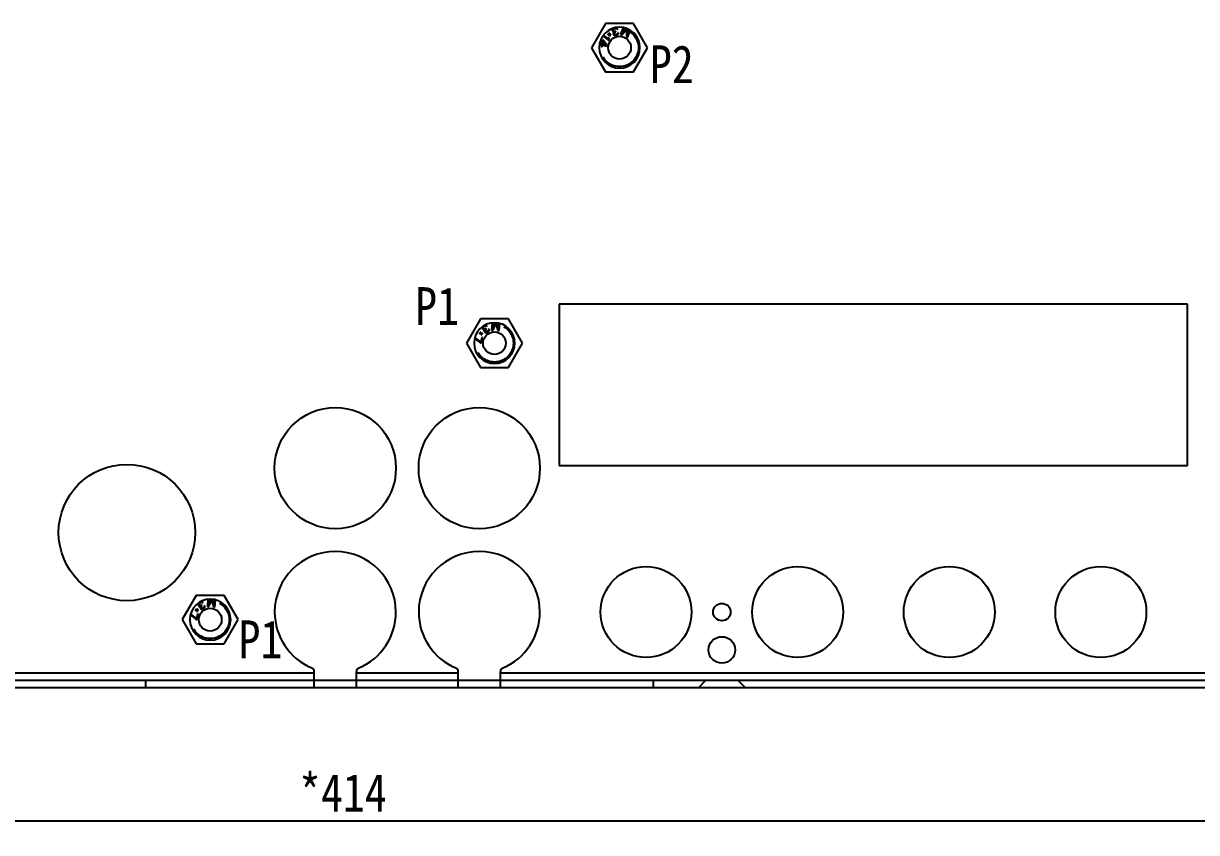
# Model space of a CAD drawing. Header units: millimetres. Extents: x 1262 to 3787, y 0 to 841.
# Drawn here: x 2913.1 to 3067.8, y 304.6 to 411.4 of the extents above; entities that cross this region are included whole.
import ezdxf

# ---------------------------------------------------------------- set-up
doc = ezdxf.new("R2010")
doc.units = ezdxf.units.MM
doc.header["$LTSCALE"] = 65.395
doc.header["$PDMODE"] = 3
doc.header["$PDSIZE"] = 8
doc.linetypes.add('HIDDEN', pattern=[0.2, 0.1, -0.1])
doc.layers.get('0').update_dxf_attribs({"linetype": 'CONTINUOUS'})
doc.layers.get('Defpoints').update_dxf_attribs({"linetype": 'CONTINUOUS'})
doc.layers.add('02___PRT_ALL_AXES', color=7, linetype='CONTINUOUS')
doc.layers.add('DEFAULT_2', color=8, linetype='HIDDEN')
doc.styles.get("Standard").update_dxf_attribs({"font": 'txt', "width": 0.85})
doc.dimstyles.new('DIMSTYLE_1', dxfattribs={"dimtxt": 5, "dimasz": 3.5, "dimexe": 1.5, "dimexo": 1, "dimgap": 1.25, "dimtad": 1, "dimdsep": 46, "dimtxsty": 'Standard', "dimblk": '_FILLED', "dimblk1": '_FILLED', "dimblk2": '_FILLED', "dimcen": 0.09, "dimadec": 0, "dimazin": 0, "dimtp": 0.01, "dimtm": 0.01, "dimtfac": 1, "dimtofl": 0, "dimtmove": 0, "dimatfit": 3, "dimldrblk": '_FILLED', "dimfxl": 1, "dimtolj": 1, "dimarcsym": 0})

# ---------------------------------------------------------------- blocks, each defined once
blk = doc.blocks.new('_FILLED')
at = {"color": 0, "linetype": 'ByBlock'}
blk.add_solid([(0, 0), (-1, 0.214), (-1, -0.214)], dxfattribs=at)
blk = doc.blocks.new('*D4')
at = {"color": 0, "linetype": 'Continuous', "lineweight": -2, "transparency": 16777216}
for p, q in [((2748.21, 324.7), (2748.21, 304.6)), ((3162.21, 324.7), (3162.21, 304.6)), ((3158.71, 306.1), (2751.71, 306.1))]:
    blk.add_line(p, q, dxfattribs=at)
at = {"layer": 'Defpoints', "color": 0, "linetype": 'Continuous', "transparency": 16777216}
for p in [(2748.21, 325.7), (3162.21, 325.7), (2748.21, 306.1)]:
    blk.add_point(p, dxfattribs=at)
at = {"color": 0, "linetype": 'Continuous', "lineweight": -2, "transparency": 16777216, "xscale": 3.5, "yscale": 3.5, "zscale": 3.5, "rotation": 180}
blk.add_blockref('_FILLED', (2748.21, 306.1), dxfattribs=at)
at = {"color": 0, "linetype": 'Continuous', "lineweight": -2, "transparency": 16777216, "xscale": 3.5, "yscale": 3.5, "zscale": 3.5}
blk.add_blockref('_FILLED', (3162.21, 306.1), dxfattribs=at)
at = {"color": 0, "linetype": 'Continuous', "transparency": 16777216, "insert": (2955.21, 312.35), "char_height": 5, "width": 17, "attachment_point": 2}
blk.add_mtext('\\A1;*414', dxfattribs=at)

msp = doc.modelspace()

# ---------------------------------------------------------------- linework, layer by layer
at = {"color": 7, "linetype": 'Continuous'}
for p, q in [((2990.747, 410.57), (2990.743, 410.503)), ((2990.743, 410.503), (2990.764, 410.42)), ((2990.772, 410.642), (2990.747, 410.57)), ((2990.764, 410.42), (2990.805, 410.343)), ((2990.822, 410.698), (2990.772, 410.642)), ((2990.805, 410.343), (2990.861, 410.291)), ((2990.893, 410.76), (2990.822, 410.698)), ((2990.844, 410.528), (2990.854, 410.575)), ((2990.865, 410.446), (2990.844, 410.528)), ((2990.854, 410.575), (2990.884, 410.626)), ((2990.861, 410.291), (2990.972, 410.275)), ((2990.926, 410.373), (2990.865, 410.446)), ((2990.907, 410.193), (2990.882, 410.121)), ((2990.884, 410.626), (2990.919, 410.657)), ((2990.963, 410.798), (2990.893, 410.76)), ((2990.972, 410.275), (2990.907, 410.193)), ((2990.919, 410.657), (2991.015, 410.703)), ((2990.997, 410.347), (2990.926, 410.373)), ((2990.984, 410.059), (2991.003, 410.152)), ((2991.123, 410.357), (2990.997, 410.347)), ((2991.003, 410.152), (2991.033, 410.203)), ((2991.015, 410.703), (2991.136, 410.734)), ((2991.033, 410.203), (2991.144, 410.275)), ((2991.204, 410.378), (2991.123, 410.357)), ((2991.216, 410.842), (2991.136, 410.842)), ((2991.136, 410.734), (2991.242, 410.738)), ((2991.144, 410.275), (2991.225, 410.295)), ((2991.225, 410.295), (2991.204, 410.378)), ((2991.307, 410.821), (2991.216, 410.842)), ((2991.242, 410.738), (2991.288, 410.728)), ((2991.288, 410.728), (2991.338, 410.697)), ((2991.378, 410.795), (2991.307, 410.821)), ((2991.338, 410.697), (2991.369, 410.661)), ((2991.369, 410.661), (2991.47, 410.686)), ((2991.434, 410.743), (2991.378, 410.795)), ((2991.47, 410.686), (2991.434, 410.743)), ((2991.479, 410.14), (2991.454, 410.068)), ((2991.58, 410.165), (2991.479, 410.14)), ((2991.581, 410.078), (2991.58, 410.165)), ((2992.191, 410.86), (2991.851, 409.97)), ((2992.026, 409.903), (2992.637, 410.626)), ((2992.315, 410.835), (2992.043, 410.124)), ((2992.596, 410.754), (2992.043, 410.124)), ((2992.637, 410.626), (2992.609, 409.68)), ((2992.744, 409.856), (2992.753, 410.694)), ((2993.016, 410.567), (2992.744, 409.856)), ((2992.784, 409.613), (2993.125, 410.503)), ((2989.048, 408.655), (2989.329, 408.584)), ((2989.359, 408.706), (2989.072, 408.778)), ((2989.481, 409.191), (2989.359, 408.706)), ((2989.605, 409.16), (2989.481, 409.191)), ((2989.483, 408.675), (2989.569, 409.018)), ((2989.875, 408.577), (2989.483, 408.675)), ((2989.505, 409.762), (2990.292, 409.15)), ((2989.569, 409.018), (2989.875, 408.577)), ((2990.234, 409.353), (2989.58, 409.863)), ((2990.041, 408.535), (2989.605, 409.16)), ((2990.186, 409.98), (2990.183, 409.951)), ((2990.183, 409.951), (2990.36, 409.928)), ((2990.334, 409.961), (2990.186, 409.98)), ((2990.328, 409.438), (2990.194, 409.543)), ((2990.194, 409.543), (2990.234, 409.353)), ((2990.275, 410.104), (2990.242, 410.078)), ((2990.242, 410.078), (2990.334, 409.961)), ((2990.367, 409.987), (2990.275, 410.104)), ((2990.292, 409.15), (2990.369, 409.248)), ((2990.369, 409.248), (2990.328, 409.438)), ((2990.36, 409.928), (2990.341, 409.75)), ((2990.341, 409.75), (2990.37, 409.746)), ((2990.383, 410.135), (2990.367, 409.987)), ((2990.37, 409.746), (2990.387, 409.894)), ((2990.413, 410.131), (2990.383, 410.135)), ((2990.387, 409.894), (2990.479, 409.777)), ((2990.393, 409.953), (2990.413, 410.131)), ((2990.57, 409.93), (2990.393, 409.953)), ((2990.419, 409.92), (2990.567, 409.9)), ((2990.511, 409.803), (2990.419, 409.92)), ((2990.479, 409.777), (2990.511, 409.803)), ((2990.567, 409.9), (2990.57, 409.93)), ((2990.882, 410.121), (2990.883, 410.033)), ((2990.883, 410.033), (2990.893, 409.992)), ((2990.893, 409.992), (2990.934, 409.915)), ((2990.934, 409.915), (2991.036, 409.853)), ((2990.994, 410.018), (2990.984, 410.059)), ((2991.05, 409.966), (2990.994, 410.018)), ((2991.036, 409.853), (2991.127, 409.832)), ((2991.121, 409.94), (2991.05, 409.966)), ((2991.227, 409.945), (2991.121, 409.94)), ((2991.127, 409.832), (2991.274, 409.847)), ((2991.308, 409.965), (2991.227, 409.945)), ((2991.274, 409.847), (2991.314, 409.857)), ((2991.404, 410.011), (2991.308, 409.965)), ((2991.314, 409.857), (2991.45, 409.913)), ((2991.454, 410.068), (2991.404, 410.011)), ((2991.45, 409.913), (2991.521, 409.975)), ((2991.521, 409.975), (2991.581, 410.078)), ((2991.851, 409.97), (2992.026, 409.903)), ((2992.609, 409.68), (2992.784, 409.613)), ((2989.329, 408.584), (2989.278, 408.382)), ((2989.278, 408.382), (2989.402, 408.351)), ((2989.402, 408.351), (2989.453, 408.553)), ((2989.453, 408.553), (2990.01, 408.414)), ((2990.01, 408.414), (2990.041, 408.535)), ((3066.66, 374.354), (2983.76, 374.354)), ((2983.76, 374.354), (2983.76, 353.054)), ((3066.66, 353.054), (3066.66, 374.354)), ((2973.743, 371.47), (2973.687, 371.413)), ((2973.82, 371.394), (2973.927, 371.458)), ((2973.972, 371.585), (2973.896, 371.562)), ((2973.927, 371.458), (2974.027, 371.494)), ((2974.066, 371.592), (2973.972, 371.585)), ((2974.027, 371.494), (2974.074, 371.497)), ((2974.141, 371.587), (2974.066, 371.592)), ((2974.074, 371.497), (2974.131, 371.482)), ((2974.131, 371.482), (2974.171, 371.456)), ((2974.21, 371.554), (2974.141, 371.587)), ((2974.171, 371.456), (2974.261, 371.51)), ((2974.261, 371.51), (2974.21, 371.554)), ((2974.9, 371.886), (2974.832, 370.935)), ((2975.319, 371.901), (2974.972, 371.138)), ((2975.027, 371.897), (2974.972, 371.138)), ((2975.019, 370.922), (2975.395, 371.791)), ((2975.395, 371.791), (2975.643, 370.877)), ((2975.72, 371.085), (2975.486, 371.889)), ((2975.775, 371.844), (2975.72, 371.085)), ((2975.83, 370.864), (2975.898, 371.814)), ((2973.393, 369.355), (2972.616, 369.954)), ((2973.384, 370.487), (2973.237, 370.462)), ((2973.237, 370.462), (2973.242, 370.433)), ((2973.242, 370.433), (2973.419, 370.462)), ((2973.286, 370.606), (2973.262, 370.572)), ((2973.262, 370.572), (2973.384, 370.487)), ((2973.408, 370.521), (2973.286, 370.606)), ((2973.41, 370.672), (2973.38, 370.667)), ((2973.38, 370.667), (2973.408, 370.521)), ((2973.529, 369.965), (2973.393, 369.355)), ((2973.442, 370.496), (2973.41, 370.672)), ((2973.419, 370.462), (2973.451, 370.287)), ((2973.619, 370.525), (2973.442, 370.496)), ((2973.451, 370.287), (2973.481, 370.291)), ((2973.453, 370.438), (2973.575, 370.352)), ((2973.481, 370.291), (2973.453, 370.438)), ((2973.469, 369.21), (2973.633, 369.941)), ((2973.477, 370.472), (2973.624, 370.496)), ((2973.599, 370.386), (2973.477, 370.472)), ((2973.633, 369.941), (2973.529, 369.965)), ((2973.575, 370.352), (2973.599, 370.386)), ((2973.606, 371.265), (2973.603, 371.189)), ((2973.603, 371.189), (2973.618, 371.124)), ((2973.637, 371.334), (2973.606, 371.265)), ((2973.618, 371.124), (2973.662, 371.051)), ((2973.624, 370.496), (2973.619, 370.525)), ((2973.687, 371.413), (2973.637, 371.334)), ((2973.662, 371.051), (2973.723, 370.989)), ((2973.703, 371.225), (2973.717, 371.282)), ((2973.707, 371.177), (2973.703, 371.225)), ((2973.751, 371.104), (2973.707, 371.177)), ((2973.717, 371.282), (2973.741, 371.322)), ((2973.723, 370.989), (2973.792, 370.955)), ((2973.741, 371.322), (2973.82, 371.394)), ((2973.83, 371.053), (2973.751, 371.104)), ((2973.792, 370.955), (2973.903, 370.972)), ((2973.906, 371.049), (2973.83, 371.053)), ((2973.865, 370.875), (2973.862, 370.799)), ((2973.862, 370.799), (2973.888, 370.715)), ((2973.903, 370.972), (2973.865, 370.875)), ((2973.888, 370.715), (2973.91, 370.679)), ((2974.024, 371.095), (2973.906, 371.049)), ((2973.91, 370.679), (2973.971, 370.616)), ((2973.969, 370.863), (2973.983, 370.921)), ((2973.977, 370.769), (2973.969, 370.863)), ((2973.971, 370.616), (2974.087, 370.586)), ((2973.999, 370.732), (2973.977, 370.769)), ((2973.983, 370.921), (2974.068, 371.022)), ((2974.068, 370.699), (2973.999, 370.732)), ((2974.095, 371.138), (2974.024, 371.095)), ((2974.068, 371.022), (2974.139, 371.065)), ((2974.143, 370.695), (2974.068, 370.699)), ((2974.087, 370.586), (2974.18, 370.593)), ((2974.139, 371.065), (2974.095, 371.138)), ((2974.243, 370.73), (2974.143, 370.695)), ((2974.18, 370.593), (2974.316, 370.65)), ((2974.315, 370.773), (2974.243, 370.73)), ((2974.393, 370.845), (2974.315, 370.773)), ((2974.316, 370.65), (2974.352, 370.671)), ((2974.352, 370.671), (2974.466, 370.765)), ((2974.425, 370.914), (2974.393, 370.845)), ((2974.428, 370.99), (2974.425, 370.914)), ((2974.517, 371.044), (2974.428, 370.99)), ((2974.466, 370.765), (2974.515, 370.844)), ((2974.515, 370.844), (2974.543, 370.96)), ((2974.543, 370.96), (2974.517, 371.044)), ((2974.832, 370.935), (2975.019, 370.922)), ((2975.643, 370.877), (2975.83, 370.864)), ((2972.585, 369.835), (2973.365, 369.233)), ((2973.365, 369.233), (2973.469, 369.21)), ((2983.76, 353.054), (3066.66, 353.054)), ((2936.106, 334.765), (2936.103, 334.689)), ((2936.103, 334.689), (2936.118, 334.624)), ((2936.137, 334.834), (2936.106, 334.765)), ((2936.118, 334.624), (2936.162, 334.551)), ((2936.187, 334.913), (2936.137, 334.834)), ((2936.162, 334.551), (2936.223, 334.489)), ((2936.243, 334.97), (2936.187, 334.913)), ((2936.203, 334.725), (2936.217, 334.782)), ((2936.207, 334.677), (2936.203, 334.725)), ((2936.251, 334.604), (2936.207, 334.677)), ((2936.217, 334.782), (2936.241, 334.822)), ((2936.223, 334.489), (2936.292, 334.455)), ((2936.241, 334.822), (2936.32, 334.894)), ((2936.33, 334.553), (2936.251, 334.604)), ((2936.292, 334.455), (2936.403, 334.472)), ((2936.32, 334.894), (2936.427, 334.958)), ((2936.406, 334.549), (2936.33, 334.553)), ((2936.365, 334.375), (2936.362, 334.299)), ((2936.403, 334.472), (2936.365, 334.375)), ((2936.472, 335.085), (2936.396, 335.062)), ((2936.524, 334.595), (2936.406, 334.549)), ((2936.427, 334.958), (2936.527, 334.994)), ((2936.469, 334.363), (2936.483, 334.421)), ((2936.477, 334.269), (2936.469, 334.363)), ((2936.566, 335.092), (2936.472, 335.085)), ((2936.483, 334.421), (2936.568, 334.522)), ((2936.595, 334.638), (2936.524, 334.595)), ((2936.527, 334.994), (2936.574, 334.997)), ((2936.641, 335.087), (2936.566, 335.092)), ((2936.568, 334.522), (2936.639, 334.565)), ((2936.574, 334.997), (2936.631, 334.982)), ((2936.639, 334.565), (2936.595, 334.638)), ((2936.631, 334.982), (2936.671, 334.956)), ((2936.71, 335.054), (2936.641, 335.087)), ((2936.671, 334.956), (2936.761, 335.01)), ((2936.761, 335.01), (2936.71, 335.054)), ((2936.893, 334.345), (2936.815, 334.273)), ((2936.925, 334.414), (2936.893, 334.345)), ((2936.928, 334.49), (2936.925, 334.414)), ((2937.017, 334.544), (2936.928, 334.49)), ((2936.966, 334.265), (2937.015, 334.344)), ((2937.015, 334.344), (2937.043, 334.46)), ((2937.043, 334.46), (2937.017, 334.544)), ((2937.4, 335.386), (2937.332, 334.435)), ((2937.332, 334.435), (2937.519, 334.422)), ((2937.819, 335.401), (2937.472, 334.638)), ((2937.527, 335.397), (2937.472, 334.638)), ((2937.519, 334.422), (2937.895, 335.291)), ((2937.895, 335.291), (2938.143, 334.377)), ((2938.22, 334.585), (2937.986, 335.389)), ((2938.143, 334.377), (2938.33, 334.364)), ((2938.275, 335.344), (2938.22, 334.585)), ((2938.33, 334.364), (2938.398, 335.314)), ((2935.085, 333.335), (2935.865, 332.733)), ((2935.893, 332.855), (2935.116, 333.454)), ((2935.884, 333.987), (2935.737, 333.962)), ((2935.737, 333.962), (2935.742, 333.933)), ((2935.742, 333.933), (2935.919, 333.962)), ((2935.786, 334.106), (2935.762, 334.072)), ((2935.762, 334.072), (2935.884, 333.987)), ((2935.908, 334.021), (2935.786, 334.106)), ((2935.91, 334.172), (2935.88, 334.167)), ((2935.88, 334.167), (2935.908, 334.021)), ((2936.029, 333.465), (2935.893, 332.855)), ((2935.942, 333.996), (2935.91, 334.172)), ((2935.919, 333.962), (2935.951, 333.787)), ((2936.119, 334.025), (2935.942, 333.996)), ((2935.951, 333.787), (2935.981, 333.791)), ((2935.953, 333.938), (2936.075, 333.852)), ((2935.981, 333.791), (2935.953, 333.938)), ((2935.969, 332.71), (2936.133, 333.441)), ((2935.977, 333.972), (2936.124, 333.996)), ((2936.099, 333.886), (2935.977, 333.972)), ((2936.133, 333.441), (2936.029, 333.465)), ((2936.075, 333.852), (2936.099, 333.886)), ((2936.124, 333.996), (2936.119, 334.025)), ((2936.362, 334.299), (2936.388, 334.215)), ((2936.388, 334.215), (2936.41, 334.179)), ((2936.41, 334.179), (2936.471, 334.116)), ((2936.471, 334.116), (2936.587, 334.086)), ((2936.499, 334.232), (2936.477, 334.269)), ((2936.568, 334.199), (2936.499, 334.232)), ((2936.643, 334.195), (2936.568, 334.199)), ((2936.587, 334.086), (2936.68, 334.093)), ((2936.743, 334.23), (2936.643, 334.195)), ((2936.68, 334.093), (2936.816, 334.15)), ((2936.815, 334.273), (2936.743, 334.23)), ((2936.816, 334.15), (2936.852, 334.171)), ((2936.852, 334.171), (2936.966, 334.265)), ((2935.865, 332.733), (2935.969, 332.71)), ((2750.21, 325.704), (2951.426, 325.704)), ((2951.426, 324.704), (2951.426, 325.864)), ((2956.994, 324.704), (2956.994, 325.864)), ((2956.994, 325.704), (2970.426, 325.704)), ((2970.426, 324.704), (2970.426, 325.864)), ((2975.994, 324.704), (2975.994, 325.864)), ((2975.994, 325.704), (3160.21, 325.704)), ((2748.21, 324.704), (3162.21, 324.704))]:
    msp.add_line(p, q, dxfattribs=at)
at = {"color": 3, "linetype": 'Continuous'}
msp.add_line((3161.21, 323.704), (2749.21, 323.704), dxfattribs=at)
at = {"color": 7, "linetype": 'Continuous'}
for centre, radius, start, end in [((2991.71, 408.204), 2.7, 0, 180), ((2975.21, 369.204), 2.7, 0, 180), ((2937.71, 332.704), 2.7, 0, 180), ((2954.21, 333.704), 8, 180, 247.2731), ((2954.21, 333.704), 8, 292.7269, 0), ((2973.21, 333.704), 8, 180, 247.2731), ((2973.21, 333.704), 8, 292.7269, 0), ((2950.926, 325.864), 0.5, 0, 67.2731), ((2957.494, 325.864), 0.5, 112.7269, 180), ((2969.926, 325.864), 0.5, 0, 67.2731), ((2976.494, 325.864), 0.5, 112.7269, 180)]:
    msp.add_arc(centre, radius, start, end, dxfattribs=at)
at = {"layer": '02___PRT_ALL_AXES', "color": 7, "linetype": 'Continuous'}
for centre, radius in [((2991.71, 408.204), 1.5), ((2975.21, 369.204), 1.5), ((2954.21, 352.704), 8), ((2973.21, 352.704), 8), ((2926.71, 344.204), 9), ((2995.21, 333.704), 6), ((3015.21, 333.704), 6), ((3035.21, 333.704), 6), ((3055.21, 333.704), 6), ((3005.21, 333.704), 1.15), ((2937.71, 332.704), 1.5), ((3005.21, 328.704), 1.75)]:
    msp.add_circle(centre, radius, dxfattribs=at)
for centre, radius, start, end in [((2991.71, 408.204), 2.7, 180, 0), ((2975.21, 369.204), 2.7, 180, 0), ((2954.21, 333.704), 8, 0, 180), ((2973.21, 333.704), 8, 0, 180), ((2937.71, 332.704), 2.7, 180, 0)]:
    msp.add_arc(centre, radius, start, end, dxfattribs=at)
at = {"layer": 'DEFAULT_2', "color": 8, "linetype": 'HIDDEN'}
for p, q in [((2989.862, 411.404), (2988.015, 408.204)), ((2993.557, 411.404), (2989.862, 411.404)), ((2995.405, 408.204), (2993.557, 411.404)), ((2988.015, 408.204), (2989.862, 405.004)), ((2993.557, 405.004), (2995.405, 408.204)), ((2989.862, 405.004), (2993.557, 405.004)), ((2973.362, 372.404), (2971.515, 369.204)), ((2977.057, 372.404), (2973.362, 372.404)), ((2978.905, 369.204), (2977.057, 372.404)), ((2971.515, 369.204), (2973.362, 366.004)), ((2977.057, 366.004), (2978.905, 369.204)), ((2973.362, 366.004), (2977.057, 366.004)), ((2935.862, 335.904), (2934.015, 332.704)), ((2939.557, 335.904), (2935.862, 335.904)), ((2941.405, 332.704), (2939.557, 335.904)), ((2934.015, 332.704), (2935.862, 329.504)), ((2939.557, 329.504), (2941.405, 332.704)), ((2935.862, 329.504), (2939.557, 329.504)), ((2929.21, 323.704), (2929.21, 324.704)), ((2951.426, 323.704), (2951.426, 324.704)), ((2956.994, 323.704), (2956.994, 324.704)), ((2970.426, 323.704), (2970.426, 324.704)), ((2975.994, 323.704), (2975.994, 324.704)), ((2996.21, 323.704), (2996.21, 324.704)), ((3002.11, 323.704), (3003.11, 324.704)), ((3008.31, 323.704), (3007.31, 324.704))]:
    msp.add_line(p, q, dxfattribs=at)
for centre in [(2991.71, 408.204), (2975.21, 369.204), (2937.71, 332.704)]:
    msp.add_circle(centre, 2.5, dxfattribs=at)

# ---------------------------------------------------------------- texts
at = {"color": 2, "linetype": 'Continuous', "char_height": 5, "width": 8.5, "attachment_point": 1, "line_spacing_factor": 0.9}
for s, insert in [('P2', (2995.715, 408.523)), ('P1', (2964.741, 376.593)), ('P1', (2941.447, 332.606))]:
    msp.add_mtext(s, dxfattribs=dict(at, insert=insert))

# ---------------------------------------------------------------- dimensions: what is measured, and where the dimension line sits
at = {"color": 2, "linetype": 'Continuous'}
dim = msp.add_linear_dim(base=(2748.21, 306.1), p1=(3162.21, 325.704), p2=(2748.21, 325.704), angle=180, text='*<>', dimstyle='DIMSTYLE_1', dxfattribs=at)
dim.commit()
dim.dimension.update_dxf_attribs({"geometry": '*D4', "text_midpoint": (2955.21, 306.1), "dimtype": 160})

doc.saveas('drawing.dxf')
